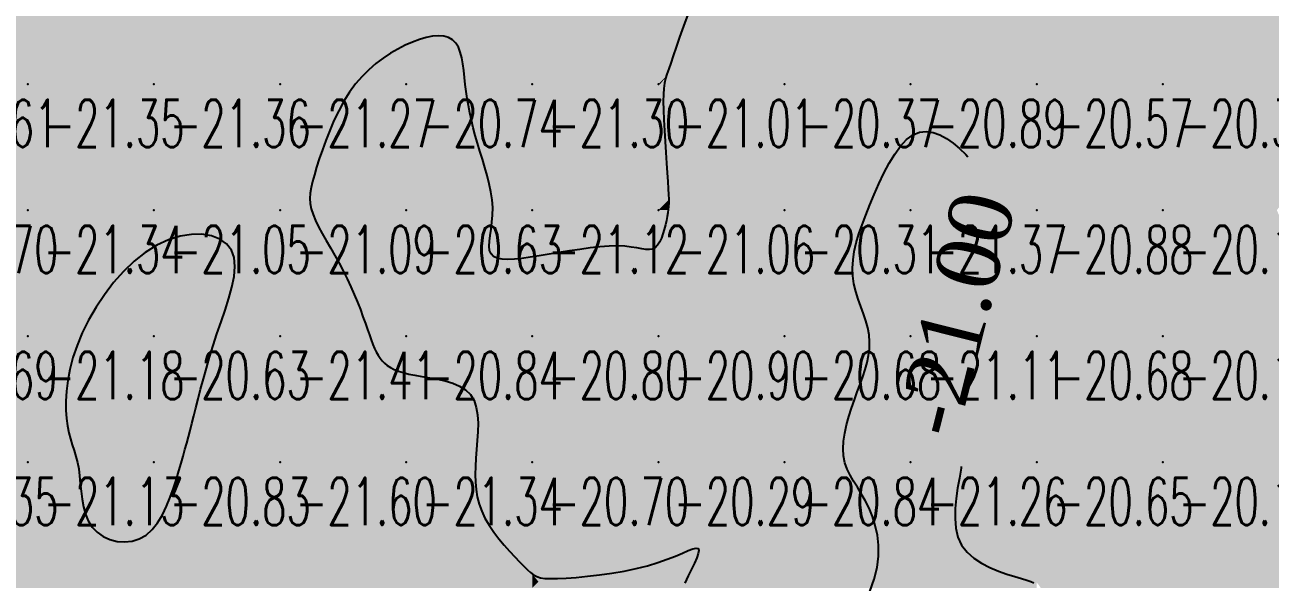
# Model space of a CAD drawing. Header units: millimetres. Extents: x 88261 to 90953, y 390274 to 392322.
# Drawn here: x 89000 to 89098.8, y 391587.7 to 391631.9 of the extents above; entities that cross this region are included whole.
import ezdxf
from ezdxf.enums import TextEntityAlignment as Align

# ---------------------------------------------------------------- set-up
doc = ezdxf.new("R2010")
doc.units = ezdxf.units.MM
doc.header["$LTSCALE"] = 25
for name, color, linetype in [('CN_03_00', 7, 'Continuous'), ('Cotation Courbes de niveau', 7, 'Continuous'), ('COTEAlt', 7, 'Continuous'), ('TN_COLORIAGE', 7, 'Continuous')]:
    doc.layers.add(name, color=color, linetype=linetype)
doc.styles.add('Simplex 1.0', font='Simplex.shx', dxfattribs={"width": 0.99, "height": 2.5})
doc.styles.get("Standard").update_dxf_attribs({"font": 'times.ttf'})

# ---------------------------------------------------------------- blocks, each defined once
blk = doc.blocks.new('COTE')
at = {"color": 0}
blk.add_point((0, 0), dxfattribs=at)
at = {"layer": 'COTEAlt'}
blk.add_attdef('ALT', text='', height=3.75, dxfattribs=at).set_placement((1.25, -1.25), align=Align.TOP_LEFT)

msp = doc.modelspace()

# ---------------------------------------------------------------- linework, layer by layer
at = {"layer": 'CN_03_00', "elevation": -21, "flags": 128}
for points in [[(89052.575, 391632.748), (89052.231, 391631.82), (89051.928, 391630.949), (89051.664, 391630.158), (89051.434, 391629.472), (89051.236, 391628.907), (89051.068, 391628.439), (89050.93, 391628.035), (89050.819, 391627.665), (89050.736, 391627.295), (89050.678, 391626.892), (89050.646, 391626.426), (89050.637, 391625.862), (89050.65, 391625.181), (89050.681, 391624.402), (89050.725, 391623.559), (89050.78, 391622.683), (89050.839, 391621.806), (89050.899, 391620.962), (89050.954, 391620.182), (89051.002, 391619.498), (89051.038, 391618.934), (89051.061, 391618.476), (89051.072, 391618.103), (89051.07, 391617.792), (89051.056, 391617.522), (89051.031, 391617.272), (89050.993, 391617.018), (89050.943, 391616.738), (89050.882, 391616.419), (89050.807, 391616.069), (89050.717, 391615.705), (89050.611, 391615.343), (89050.487, 391615), (89050.344, 391614.693), (89050.179, 391614.438), (89049.992, 391614.251), (89049.781, 391614.143), (89049.537, 391614.104), (89049.255, 391614.116), (89048.928, 391614.165), (89048.546, 391614.232), (89048.105, 391614.302), (89047.595, 391614.359), (89047.01, 391614.385), (89046.347, 391614.369), (89045.617, 391614.314), (89044.84, 391614.229), (89044.03, 391614.119), (89043.205, 391613.994), (89042.382, 391613.861), (89041.578, 391613.728), (89040.81, 391613.602), (89040.093, 391613.491), (89039.433, 391613.402), (89038.836, 391613.344), (89038.308, 391613.322), (89037.854, 391613.346), (89037.478, 391613.421), (89037.186, 391613.556), (89036.984, 391613.757), (89036.872, 391614.031), (89036.835, 391614.371), (89036.854, 391614.772), (89036.91, 391615.226), (89036.983, 391615.727), (89037.055, 391616.267), (89037.105, 391616.839), (89037.115, 391617.437), (89037.071, 391618.054), (89036.976, 391618.686), (89036.841, 391619.327), (89036.675, 391619.975), (89036.489, 391620.625), (89036.292, 391621.273), (89036.093, 391621.915), (89035.903, 391622.547), (89035.729, 391623.165), (89035.572, 391623.77), (89035.432, 391624.364), (89035.307, 391624.947), (89035.197, 391625.523), (89035.1, 391626.092), (89035.015, 391626.655), (89034.943, 391627.214), (89034.88, 391627.769), (89034.818, 391628.312), (89034.747, 391628.833), (89034.659, 391629.321), (89034.544, 391629.766), (89034.391, 391630.16), (89034.192, 391630.491), (89033.937, 391630.75), (89033.62, 391630.93), (89033.243, 391631.032), (89032.816, 391631.062), (89032.345, 391631.025), (89031.837, 391630.927), (89031.3, 391630.772), (89030.741, 391630.566), (89030.166, 391630.313), (89029.584, 391630.017), (89028.999, 391629.678), (89028.418, 391629.293), (89027.846, 391628.86), (89027.288, 391628.375), (89026.75, 391627.836), (89026.238, 391627.242), (89025.757, 391626.589), (89025.312, 391625.879), (89024.903, 391625.124), (89024.529, 391624.343), (89024.188, 391623.551), (89023.882, 391622.767), (89023.607, 391622.008), (89023.365, 391621.29), (89023.153, 391620.63), (89022.972, 391620.04), (89022.824, 391619.512), (89022.714, 391619.033), (89022.646, 391618.588), (89022.623, 391618.164), (89022.65, 391617.747), (89022.73, 391617.323), (89022.867, 391616.88), (89023.063, 391616.405), (89023.309, 391615.9), (89023.596, 391615.368), (89023.912, 391614.812), (89024.248, 391614.235), (89024.593, 391613.64), (89024.937, 391613.031), (89025.269, 391612.41), (89025.581, 391611.783), (89025.871, 391611.154), (89026.141, 391610.531), (89026.389, 391609.922), (89026.618, 391609.333), (89026.827, 391608.772), (89027.018, 391608.245), (89027.19, 391607.76), (89027.345, 391607.322), (89027.487, 391606.928), (89027.621, 391606.575), (89027.752, 391606.259), (89027.886, 391605.975), (89028.026, 391605.72), (89028.178, 391605.489), (89028.348, 391605.279), (89028.539, 391605.085), (89028.757, 391604.907), (89029.009, 391604.744), (89029.298, 391604.594), (89029.631, 391604.458), (89030.014, 391604.334), (89030.451, 391604.222), (89030.948, 391604.121), (89031.506, 391604.028), (89032.107, 391603.932), (89032.728, 391603.821), (89033.348, 391603.681), (89033.942, 391603.501), (89034.49, 391603.267), (89034.969, 391602.967), (89035.355, 391602.587), (89035.633, 391602.12), (89035.814, 391601.577), (89035.913, 391600.972), (89035.948, 391600.32), (89035.935, 391599.637), (89035.891, 391598.938), (89035.833, 391598.238), (89035.777, 391597.552), (89035.739, 391596.892), (89035.726, 391596.257), (89035.743, 391595.645), (89035.797, 391595.051), (89035.894, 391594.472), (89036.04, 391593.904), (89036.24, 391593.343), (89036.5, 391592.786), (89036.822, 391592.231), (89037.195, 391591.684), (89037.602, 391591.152), (89038.027, 391590.642), (89038.454, 391590.163), (89038.868, 391589.721), (89039.251, 391589.324), (89039.589, 391588.98), (89039.872, 391588.694), (89040.118, 391588.463), (89040.353, 391588.283), (89040.602, 391588.15), (89040.891, 391588.059), (89041.244, 391588.006), (89041.688, 391587.986), (89042.246, 391587.995), (89042.937, 391588.029), (89043.741, 391588.088), (89044.63, 391588.172), (89045.577, 391588.283), (89046.553, 391588.422), (89047.532, 391588.588), (89048.486, 391588.783), (89049.386, 391589.007), (89050.209, 391589.258), (89050.948, 391589.522), (89051.598, 391589.78), (89052.157, 391590.015), (89052.621, 391590.209), (89052.987, 391590.343), (89053.25, 391590.401), (89053.407, 391590.364), (89053.458, 391590.219), (89053.416, 391589.973), (89053.296, 391589.637), (89053.113, 391589.222), (89052.883, 391588.741), (89052.623, 391588.203), (89052.347, 391587.62)], [(89067.007, 391586.964), (89067.371, 391587.93), (89067.599, 391588.866), (89067.706, 391589.767), (89067.706, 391590.629), (89067.616, 391591.445), (89067.45, 391592.213), (89067.225, 391592.927), (89066.955, 391593.583), (89066.656, 391594.179), (89066.341, 391594.725), (89066.026, 391595.235), (89065.723, 391595.723), (89065.448, 391596.202), (89065.213, 391596.685), (89065.033, 391597.186), (89064.921, 391597.718), (89064.889, 391598.292), (89064.927, 391598.901), (89065.026, 391599.538), (89065.173, 391600.192), (89065.358, 391600.856), (89065.569, 391601.519), (89065.795, 391602.174), (89066.025, 391602.811), (89066.248, 391603.423), (89066.456, 391604.013), (89066.64, 391604.585), (89066.795, 391605.143), (89066.911, 391605.692), (89066.983, 391606.235), (89067.001, 391606.778), (89066.958, 391607.324), (89066.851, 391607.877), (89066.694, 391608.439), (89066.503, 391609.01), (89066.297, 391609.589), (89066.093, 391610.178), (89065.908, 391610.777), (89065.761, 391611.386), (89065.667, 391612.005), (89065.643, 391612.636), (89065.684, 391613.282), (89065.787, 391613.945), (89065.944, 391614.629), (89066.151, 391615.338), (89066.401, 391616.075), (89066.69, 391616.843), (89067.01, 391617.645), (89067.357, 391618.481), (89067.73, 391619.329), (89068.127, 391620.163), (89068.548, 391620.956), (89068.99, 391621.684), (89069.454, 391622.319), (89069.937, 391622.836), (89070.44, 391623.208), (89070.96, 391623.418), (89071.491, 391623.475), (89072.03, 391623.399), (89072.569, 391623.207), (89073.103, 391622.917), (89073.626, 391622.549), (89074.133, 391622.12), (89074.618, 391621.648), (89074.779, 391621.472)], [(89074.268, 391596.878), (89074.246, 391596.739), (89074.114, 391595.969), (89073.98, 391595.169), (89073.864, 391594.355), (89073.787, 391593.544), (89073.771, 391592.751), (89073.837, 391591.994), (89074.004, 391591.289), (89074.295, 391590.652), (89074.722, 391590.095), (89075.26, 391589.617), (89075.878, 391589.209), (89076.543, 391588.865), (89077.224, 391588.578), (89077.887, 391588.34), (89078.501, 391588.144), (89079.033, 391587.984), (89079.459, 391587.854), (89079.785, 391587.748), (89080.025, 391587.664)]]:
    msp.add_lwpolyline(points, dxfattribs=at)
msp.add_lwpolyline([(89003.397, 391600.1), (89003.508, 391599.566), (89003.639, 391599.073), (89003.78, 391598.607), (89003.924, 391598.152), (89004.062, 391597.691), (89004.185, 391597.211), (89004.286, 391596.695), (89004.359, 391596.133), (89004.416, 391595.535), (89004.475, 391594.918), (89004.55, 391594.296), (89004.659, 391593.685), (89004.818, 391593.101), (89005.041, 391592.559), (89005.347, 391592.075), (89005.744, 391591.663), (89006.22, 391591.331), (89006.755, 391591.088), (89007.329, 391590.94), (89007.923, 391590.894), (89008.517, 391590.959), (89009.093, 391591.141), (89009.63, 391591.447), (89010.112, 391591.881), (89010.542, 391592.422), (89010.921, 391593.046), (89011.256, 391593.727), (89011.551, 391594.442), (89011.809, 391595.165), (89012.035, 391595.871), (89012.234, 391596.537), (89012.41, 391597.143), (89012.568, 391597.7), (89012.712, 391598.223), (89012.848, 391598.729), (89012.98, 391599.233), (89013.114, 391599.752), (89013.253, 391600.301), (89013.403, 391600.897), (89013.569, 391601.553), (89013.751, 391602.265), (89013.951, 391603.029), (89014.17, 391603.838), (89014.408, 391604.687), (89014.667, 391605.569), (89014.949, 391606.478), (89015.252, 391607.41), (89015.576, 391608.356), (89015.898, 391609.302), (89016.194, 391610.231), (89016.438, 391611.128), (89016.606, 391611.976), (89016.672, 391612.759), (89016.611, 391613.461), (89016.398, 391614.066), (89016.017, 391614.559), (89015.484, 391614.934), (89014.823, 391615.187), (89014.059, 391615.313), (89013.218, 391615.307), (89012.323, 391615.164), (89011.4, 391614.881), (89010.473, 391614.453), (89009.564, 391613.88), (89008.686, 391613.178), (89007.847, 391612.37), (89007.056, 391611.476), (89006.324, 391610.52), (89005.659, 391609.522), (89005.07, 391608.504), (89004.566, 391607.488), (89004.155, 391606.492), (89003.831, 391605.526), (89003.587, 391604.595), (89003.416, 391603.706), (89003.31, 391602.865), (89003.263, 391602.078), (89003.267, 391601.352), (89003.314, 391600.692), (89003.397, 391600.1)], close=True, dxfattribs=at)
at = {"layer": 'TN_COLORIAGE', "color": 233}
for points in [[(88990.249, 391627.239, -21.385), (89000.249, 391627.239, -21.385), (89000.249, 391637.239, -21.385)], [(88990.249, 391637.239, -21.385), (88990.249, 391627.239, -21.385), (89000.249, 391637.239, -21.385)], [(89000.249, 391627.239, -21.539), (89010.249, 391627.239, -21.539), (89010.249, 391637.239, -21.539)], [(89000.249, 391637.239, -21.539), (89000.249, 391627.239, -21.539), (89010.249, 391637.239, -21.539)], [(89010.249, 391637.239, -21), (89017.346, 391637.239, -21), (89010.249, 391627.239, -21), (89016.441, 391633.431, -21)], [(89030.249, 391637.239, -21), (89023.42, 391637.239, -21), (89020.249, 391627.239, -21), (89020.249, 391632.738, -21)], [(89030.249, 391637.239, -21), (89030.249, 391630.752, -21), (89020.249, 391627.239, -21), (89025.365, 391627.239, -21)], [(89030.249, 391637.239, -21), (89030.249, 391630.752, -21), (89040.249, 391637.239, -21), (89034.637, 391631.628, -21)], [(89040.249, 391637.239, -21), (89034.637, 391631.628, -21), (89040.249, 391627.239, -21), (89034.828, 391627.239, -21)], [(89040.249, 391627.239, -21.056), (89050.249, 391627.239, -21.056), (89050.249, 391637.239, -21.056)], [(89040.249, 391637.239, -21.056), (89040.249, 391627.239, -21.056), (89050.249, 391637.239, -21.056)], [(89050.249, 391637.239, -21), (89053.813, 391637.239, -21), (89050.249, 391627.239, -21), (89051.098, 391628.089, -21)], [(89010.249, 391627.239, -21), (89016.441, 391633.431, -21), (89020.249, 391627.239, -21), (89020.249, 391632.738, -21)], [(89050.396, 391627.239, -21.009), (89051.098, 391628.089, -21.009), (89050.249, 391627.239, -21.009)], [(88990.249, 391627.239, -21.353), (88990.249, 391617.239, -21.353), (89000.249, 391627.239, -21.353)], [(88990.249, 391617.239, -21.353), (89000.249, 391617.239, -21.353), (89000.249, 391627.239, -21.353)], [(89000.249, 391617.239, -21.359), (89010.249, 391617.239, -21.359), (89010.249, 391627.239, -21.359)], [(89000.249, 391627.239, -21.359), (89000.249, 391617.239, -21.359), (89010.249, 391627.239, -21.359)], [(89010.249, 391617.239, -21.269), (89020.249, 391617.239, -21.269), (89020.249, 391627.239, -21.269)], [(89010.249, 391627.239, -21.269), (89010.249, 391617.239, -21.269), (89020.249, 391627.239, -21.269)], [(89020.249, 391627.239, -21), (89025.365, 391627.239, -21), (89020.249, 391617.239, -21), (89022.834, 391619.825, -21)], [(89035.71, 391622.7, -21.305), (89034.828, 391627.239, -21.305), (89040.249, 391627.239, -21.305)], [(89040.249, 391627.239, -21), (89035.71, 391622.7, -21), (89040.249, 391617.239, -21), (89037.752, 391617.239, -21)], [(89040.249, 391617.239, -21.009), (89050.249, 391617.239, -21.009), (89050.249, 391627.239, -21.009)], [(89040.249, 391627.239, -21.009), (89040.249, 391617.239, -21.009), (89050.249, 391627.239, -21.009)], [(89050.249, 391617.239, -21), (89051.137, 391618.127, -21), (89050.249, 391627.239, -21), (89050.396, 391627.239, -21)], [(89066.728, 391617.239, -21.374), (89070.249, 391625.026, -21.374), (89070.249, 391617.239, -21.374)], [(89074.916, 391621.906, -21.374), (89070.249, 391625.026, -21.374), (89070.249, 391617.239, -21.374)], [(89074.916, 391621.906, -21.374), (89077.796, 391617.239, -21.374), (89070.249, 391617.239, -21.374)], [(89022.215, 391617.239, -21.09), (89022.834, 391619.825, -21.09), (89020.249, 391617.239, -21.09)], [(89051.069, 391617.239, -21.061), (89051.137, 391618.127, -21.061), (89050.249, 391617.239, -21.061)], [(88990.249, 391607.239, -21.341), (89000.249, 391607.239, -21.341), (89000.249, 391617.239, -21.341)], [(88990.249, 391617.239, -21.341), (88990.249, 391607.239, -21.341), (89000.249, 391617.239, -21.341)], [(89000.249, 391607.239, -21), (89003.555, 391607.239, -21), (89010.249, 391617.239, -21), (89010.249, 391616.051, -21)], [(89000.249, 391617.239, -21.05), (89000.249, 391607.239, -21.05), (89010.249, 391617.239, -21.05)], [(89020.249, 391617.239, -21), (89018.286, 391615.277, -21), (89010.249, 391617.239, -21), (89010.249, 391616.051, -21)], [(89020.249, 391607.239, -21), (89014.998, 391607.239, -21), (89020.249, 391617.239, -21), (89018.286, 391615.277, -21)], [(89020.249, 391607.239, -21), (89025.505, 391612.496, -21), (89020.249, 391617.239, -21), (89022.215, 391617.239, -21)], [(89037.752, 391617.239, -21.122), (89035.975, 391612.966, -21.122), (89040.249, 391617.239, -21.122)], [(89040.249, 391613.441, -21.122), (89035.975, 391612.966, -21.122), (89040.249, 391617.239, -21.122)], [(89040.249, 391617.239, -21), (89040.249, 391613.441, -21), (89050.249, 391617.239, -21), (89047.891, 391614.881, -21)], [(89047.891, 391614.881, -21.061), (89050.249, 391613.346, -21.061), (89050.249, 391617.239, -21.061)], [(89051.069, 391617.239, -21.061), (89050.249, 391613.346, -21.061), (89050.249, 391617.239, -21.061)], [(89066.728, 391617.239, -21.374), (89064.898, 391611.888, -21.374), (89070.249, 391617.239, -21.374)], [(89070.249, 391617.239, -21), (89064.898, 391611.888, -21), (89070.249, 391607.239, -21), (89067.686, 391607.239, -21)], [(89070.249, 391617.239, -21), (89077.796, 391617.239, -21), (89070.249, 391607.239, -21), (89075.044, 391612.034, -21)], [(89025.505, 391612.496, -21.406), (89027.38, 391607.239, -21.406), (89020.249, 391607.239, -21.406)], [(89072.849, 391607.239, -21.112), (89075.044, 391612.034, -21.112), (89070.249, 391607.239, -21.112)], [(88990.249, 391607.239, -21.181), (88990.249, 391597.239, -21.181), (89000.249, 391607.239, -21.181)], [(88990.249, 391597.239, -21.181), (89000.249, 391597.239, -21.181), (89000.249, 391607.239, -21.181)], [(89000.249, 391607.239, -21), (89003.555, 391607.239, -21), (89000.249, 391597.239, -21), (89002.927, 391599.918, -21)], [(89020.249, 391597.239, -21), (89012.48, 391597.239, -21), (89020.249, 391607.239, -21), (89013.236, 391600.226, -21)], [(89014.998, 391607.239, -21.406), (89013.236, 391600.226, -21.406), (89020.249, 391607.239, -21.406)], [(89020.249, 391597.239, -21), (89028.114, 391605.105, -21), (89020.249, 391607.239, -21), (89027.38, 391607.239, -21)], [(89070.249, 391597.239, -21), (89064.04, 391597.239, -21), (89070.249, 391607.239, -21), (89066.106, 391603.097, -21)], [(89067.686, 391607.239, -21.112), (89066.106, 391603.097, -21.112), (89070.249, 391607.239, -21.112)], [(89070.249, 391597.239, -21), (89074.736, 391601.727, -21), (89070.249, 391607.239, -21), (89072.849, 391607.239, -21)], [(89020.249, 391597.239, -21), (89028.114, 391605.105, -21), (89030.249, 391597.239, -21), (89030.249, 391604.014, -21)], [(89036.577, 391603.568, -21.343), (89030.249, 391604.014, -21.343), (89030.249, 391597.239, -21.343)], [(89035.573, 391597.239, -21.343), (89036.577, 391603.568, -21.343), (89030.249, 391597.239, -21.343)], [(89074.496, 391597.239, -21.259), (89074.736, 391601.727, -21.259), (89070.249, 391597.239, -21.259)], [(89002.927, 391599.918, -21.134), (89004.621, 391597.239, -21.134), (89000.249, 391597.239, -21.134)], [(88990.249, 391587.239, -21.134), (89000.249, 391587.239, -21.134), (89000.249, 391597.239, -21.134)], [(88990.249, 391597.239, -21.134), (88990.249, 391587.239, -21.134), (89000.249, 391597.239, -21.134)], [(89000.249, 391597.239, -21), (89004.621, 391597.239, -21), (89000.249, 391587.239, -21), (89004.303, 391591.293, -21)], [(89010.249, 391587.239, -21.602), (89020.249, 391587.239, -21.602), (89020.249, 391597.239, -21.602)], [(89020.249, 391597.239, -21), (89012.48, 391597.239, -21), (89010.249, 391587.239, -21), (89010.249, 391590.038, -21)], [(89020.249, 391587.239, -21.343), (89030.249, 391587.239, -21.343), (89030.249, 391597.239, -21.343)], [(89020.249, 391597.239, -21.343), (89020.249, 391587.239, -21.343), (89030.249, 391597.239, -21.343)], [(89030.249, 391587.239, -21), (89035.794, 391592.785, -21), (89030.249, 391597.239, -21), (89035.573, 391597.239, -21)], [(89067.264, 391594.255, -21.259), (89064.04, 391597.239, -21.259), (89070.249, 391597.239, -21.259)], [(89070.249, 391597.239, -21), (89067.264, 391594.255, -21), (89070.249, 391587.239, -21), (89068.632, 391587.239, -21)], [(89070.249, 391597.239, -21), (89074.496, 391597.239, -21), (89070.249, 391587.239, -21), (89072.757, 391589.747, -21)], [(89030.249, 391587.239, -21), (89035.794, 391592.785, -21), (89040.249, 391587.239, -21), (89040.249, 391588.34, -21)], [(89000.249, 391587.239, -21), (89004.303, 391591.293, -21), (89010.249, 391587.239, -21), (89010.249, 391590.038, -21)], [(89051.901, 391587.239, -21.121), (89054.573, 391591.564, -21.121), (89050.249, 391587.239, -21.121)], [(89050.249, 391588.686, -21.121), (89054.573, 391591.564, -21.121), (89050.249, 391587.239, -21.121)], [(89070.249, 391587.239, -21), (89072.757, 391589.747, -21), (89080.249, 391587.239, -21), (89080.249, 391587.681, -21)], [(89050.249, 391587.239, -21), (89050.249, 391588.686, -21), (89040.249, 391587.239, -21), (89040.745, 391587.736, -21)], [(89040.745, 391587.736, -21.037), (89040.249, 391588.34, -21.037), (89040.249, 391587.239, -21.037)]]:
    msp.add_solid(points, dxfattribs=at)
at = {"layer": 'TN_COLORIAGE', "color": 223}
for points in [[(89051.098, 391628.089, -20.37), (89050.396, 391627.239, -20.37), (89060.249, 391637.239, -20.37), (89060.249, 391627.239, -20.37)], [(89051.098, 391628.089, -20.899), (89053.813, 391637.239, -20.899), (89060.249, 391637.239, -20.899)], [(89060.249, 391627.239, -20.395), (89070.249, 391627.239, -20.395), (89070.249, 391637.239, -20.395)], [(89060.249, 391637.239, -20.395), (89060.249, 391627.239, -20.395), (89070.249, 391637.239, -20.395)], [(89070.249, 391637.239, -20.805), (89070.249, 391627.239, -20.805), (89080.249, 391637.239, -20.805)], [(89070.249, 391627.239, -20.805), (89080.249, 391627.239, -20.805), (89080.249, 391637.239, -20.805)], [(89080.249, 391627.239, -20.424), (89090.249, 391627.239, -20.424), (89090.249, 391637.239, -20.424)], [(89080.249, 391637.239, -20.424), (89080.249, 391627.239, -20.424), (89090.249, 391637.239, -20.424)], [(89090.249, 391627.239, -20.278), (89100.249, 391627.239, -20.278), (89100.249, 391637.239, -20.278)], [(89090.249, 391637.239, -20.278), (89090.249, 391627.239, -20.278), (89100.249, 391637.239, -20.278)], [(89034.637, 391631.628, -20.743), (89030.249, 391630.752, -20.743), (89030.249, 391627.239, -20.743)], [(89034.828, 391627.239, -20.743), (89034.637, 391631.628, -20.743), (89030.249, 391627.239, -20.743)], [(89025.365, 391627.239, -20.743), (89030.249, 391630.752, -20.743), (89030.249, 391627.239, -20.743)], [(89022.834, 391619.825, -20.634), (89022.215, 391617.239, -20.634), (89030.249, 391627.239, -20.634), (89030.249, 391617.239, -20.634)], [(89022.834, 391619.825, -20.743), (89025.365, 391627.239, -20.743), (89030.249, 391627.239, -20.743)], [(89034.828, 391627.239, -20.634), (89035.71, 391622.7, -20.634), (89030.249, 391627.239, -20.634), (89030.249, 391617.239, -20.634)], [(89050.396, 391627.239, -20.37), (89051.137, 391618.127, -20.37), (89060.249, 391627.239, -20.37)], [(89051.137, 391618.127, -20.312), (89051.069, 391617.239, -20.312), (89060.249, 391627.239, -20.312), (89060.249, 391617.239, -20.312)], [(89060.249, 391627.239, -20.894), (89060.249, 391617.239, -20.894), (89070.249, 391627.239, -20.894)], [(89070.249, 391625.026, -20.312), (89066.728, 391617.239, -20.312), (89070.249, 391627.239, -20.312), (89060.249, 391617.239, -20.312)], [(89070.249, 391625.026, -20.573), (89074.916, 391621.906, -20.573), (89070.249, 391627.239, -20.573), (89080.249, 391627.239, -20.573)], [(89077.796, 391617.239, -20.573), (89074.916, 391621.906, -20.573), (89080.249, 391617.239, -20.573), (89080.249, 391627.239, -20.573)], [(89080.249, 391617.239, -20.388), (89090.249, 391617.239, -20.388), (89090.249, 391627.239, -20.388)], [(89080.249, 391627.239, -20.388), (89080.249, 391617.239, -20.388), (89090.249, 391627.239, -20.388)], [(89090.249, 391617.239, -20), (89099.284, 391617.239, -20), (89100.249, 391627.239, -20), (89100.249, 391618.322, -20)], [(89090.249, 391627.239, -20.111), (89090.249, 391617.239, -20.111), (89100.249, 391627.239, -20.111)], [(89037.752, 391617.239, -20.634), (89035.71, 391622.7, -20.634), (89030.249, 391617.239, -20.634)], [(89022.215, 391617.239, -20.634), (89025.505, 391612.496, -20.634), (89030.249, 391617.239, -20.634)], [(89027.38, 391607.239, -20.634), (89025.505, 391612.496, -20.634), (89030.249, 391607.239, -20.634), (89030.249, 391617.239, -20.634)], [(89035.975, 391612.966, -20.634), (89037.752, 391617.239, -20.634), (89030.249, 391607.239, -20.634), (89030.249, 391617.239, -20.634)], [(89050.249, 391613.346, -20.312), (89051.069, 391617.239, -20.312), (89050.249, 391607.239, -20.312), (89060.249, 391617.239, -20.312)], [(89050.249, 391607.239, -20.312), (89060.249, 391607.239, -20.312), (89060.249, 391617.239, -20.312)], [(89064.898, 391611.888, -20.312), (89066.728, 391617.239, -20.312), (89060.249, 391607.239, -20.312), (89060.249, 391617.239, -20.312)], [(89075.044, 391612.034, -20.682), (89072.849, 391607.239, -20.682), (89080.249, 391617.239, -20.682), (89080.249, 391607.239, -20.682)], [(89075.044, 391612.034, -20.879), (89077.796, 391617.239, -20.879), (89080.249, 391617.239, -20.879)], [(89080.249, 391607.239, -20.126), (89090.249, 391607.239, -20.126), (89090.249, 391617.239, -20.126)], [(89080.249, 391617.239, -20.126), (89080.249, 391607.239, -20.126), (89090.249, 391617.239, -20.126)], [(89090.249, 391607.239, -20), (89099.573, 391616.563, -20), (89090.249, 391617.239, -20), (89099.284, 391617.239, -20)], [(89010.249, 391616.051, -20.633), (89003.555, 391607.239, -20.633), (89010.249, 391607.239, -20.633)], [(89010.249, 391616.051, -20.633), (89018.286, 391615.277, -20.633), (89010.249, 391607.239, -20.633)], [(89100.249, 391607.239, -20), (89100.249, 391616.724, -20), (89090.249, 391607.239, -20), (89099.573, 391616.563, -20)], [(89018.286, 391615.277, -20.633), (89014.998, 391607.239, -20.633), (89010.249, 391607.239, -20.633)], [(89050.249, 391613.346, -20.801), (89047.891, 391614.881, -20.801), (89050.249, 391607.239, -20.801), (89040.249, 391607.239, -20.801)], [(89047.891, 391614.881, -20.801), (89040.249, 391613.441, -20.801), (89040.249, 391607.239, -20.801)], [(89035.975, 391612.966, -20.801), (89040.249, 391613.441, -20.801), (89030.249, 391607.239, -20.801), (89040.249, 391607.239, -20.801)], [(89067.686, 391607.239, -20.675), (89064.898, 391611.888, -20.675), (89060.249, 391607.239, -20.675)], [(89004.621, 391597.239, -20.633), (89002.927, 391599.918, -20.633), (89010.249, 391597.239, -20.633), (89010.249, 391607.239, -20.633)], [(89002.927, 391599.918, -20.633), (89003.555, 391607.239, -20.633), (89010.249, 391607.239, -20.633)], [(89013.236, 391600.226, -20.633), (89014.998, 391607.239, -20.633), (89010.249, 391597.239, -20.633), (89010.249, 391607.239, -20.633)], [(89027.38, 391607.239, -20.837), (89028.114, 391605.105, -20.837), (89030.249, 391607.239, -20.837)], [(89030.249, 391604.014, -20.837), (89028.114, 391605.105, -20.837), (89030.249, 391607.239, -20.837)], [(89030.249, 391604.014, -20.801), (89036.577, 391603.568, -20.801), (89030.249, 391607.239, -20.801), (89040.249, 391607.239, -20.801)], [(89036.577, 391603.568, -20.699), (89035.573, 391597.239, -20.699), (89040.249, 391607.239, -20.699), (89040.249, 391597.239, -20.699)], [(89040.249, 391607.239, -20.904), (89040.249, 391597.239, -20.904), (89050.249, 391607.239, -20.904)], [(89040.249, 391597.239, -20.904), (89050.249, 391597.239, -20.904), (89050.249, 391607.239, -20.904)], [(89050.249, 391607.239, -20.675), (89050.249, 391597.239, -20.675), (89060.249, 391607.239, -20.675)], [(89050.249, 391597.239, -20.675), (89060.249, 391597.239, -20.675), (89060.249, 391607.239, -20.675)], [(89066.106, 391603.097, -20.675), (89067.686, 391607.239, -20.675), (89060.249, 391597.239, -20.675), (89060.249, 391607.239, -20.675)], [(89072.849, 391607.239, -20.682), (89074.736, 391601.727, -20.682), (89080.249, 391607.239, -20.682)], [(89074.736, 391601.727, -20.649), (89074.496, 391597.239, -20.649), (89080.249, 391607.239, -20.649), (89080.249, 391597.239, -20.649)], [(89080.249, 391607.239, -20.185), (89080.249, 391597.239, -20.185), (89090.249, 391607.239, -20.185)], [(89080.249, 391597.239, -20.185), (89090.249, 391597.239, -20.185), (89090.249, 391607.239, -20.185)], [(89090.249, 391607.239, -20.248), (89090.249, 391597.239, -20.248), (89100.249, 391607.239, -20.248)], [(89090.249, 391597.239, -20.248), (89100.249, 391597.239, -20.248), (89100.249, 391607.239, -20.248)], [(89066.106, 391603.097, -20.842), (89064.04, 391597.239, -20.842), (89060.249, 391597.239, -20.842)], [(89013.236, 391600.226, -20.827), (89012.48, 391597.239, -20.827), (89010.249, 391597.239, -20.827)], [(89010.249, 391590.038, -20.827), (89004.303, 391591.293, -20.827), (89010.249, 391597.239, -20.827)], [(89004.303, 391591.293, -20.827), (89004.621, 391597.239, -20.827), (89010.249, 391597.239, -20.827)], [(89010.249, 391590.038, -20.827), (89012.48, 391597.239, -20.827), (89010.249, 391597.239, -20.827)], [(89035.573, 391597.239, -20.699), (89035.794, 391592.785, -20.699), (89040.249, 391597.239, -20.699)], [(89040.249, 391588.34, -20.699), (89035.794, 391592.785, -20.699), (89040.249, 391597.239, -20.699)], [(89040.249, 391588.34, -20.287), (89040.745, 391587.736, -20.287), (89040.249, 391597.239, -20.287), (89050.249, 391597.239, -20.287)], [(89040.745, 391587.736, -20.287), (89050.249, 391588.686, -20.287), (89050.249, 391597.239, -20.287)], [(89054.573, 391591.564, -20.287), (89050.249, 391588.686, -20.287), (89060.249, 391597.239, -20.287), (89050.249, 391597.239, -20.287)], [(89054.573, 391591.564, -20.391), (89051.901, 391587.239, -20.391), (89060.249, 391597.239, -20.391), (89060.249, 391587.239, -20.391)], [(89064.04, 391597.239, -20.391), (89067.264, 391594.255, -20.391), (89060.249, 391597.239, -20.391), (89060.249, 391587.239, -20.391)], [(89072.757, 391589.747, -20.649), (89074.496, 391597.239, -20.649), (89080.249, 391597.239, -20.649)], [(89080.249, 391587.681, -20.649), (89072.757, 391589.747, -20.649), (89080.249, 391597.239, -20.649)], [(89080.249, 391587.681, -20.193), (89080.446, 391587.436, -20.193), (89080.249, 391597.239, -20.193), (89090.249, 391597.239, -20.193)], [(89080.567, 391587.239, -20.193), (89080.446, 391587.436, -20.193), (89090.249, 391587.239, -20.193), (89090.249, 391597.239, -20.193)], [(89090.249, 391597.239, -20.545), (89090.249, 391587.239, -20.545), (89100.249, 391597.239, -20.545)], [(89090.249, 391587.239, -20.545), (89100.249, 391587.239, -20.545), (89100.249, 391597.239, -20.545)], [(89068.632, 391587.239, -20.391), (89067.264, 391594.255, -20.391), (89060.249, 391587.239, -20.391)]]:
    msp.add_solid(points, dxfattribs=at)

# ---------------------------------------------------------------- block references
at = {"layer": 'COTEAlt'}
ref = msp.add_blockref('COTE', (88990.249, 391627.239), dxfattribs=at)
ref.add_attrib('ALT', '-21.61', dxfattribs={"height": 3.75, "style": 'Simplex 1.0', "width": 0.6}).set_placement((88991.499, 391625.989), align=Align.TOP_LEFT)
ref = msp.add_blockref('COTE', (89000.249, 391627.239), dxfattribs=at)
ref.add_attrib('ALT', '-21.35', dxfattribs={"height": 3.75, "style": 'Simplex 1.0', "width": 0.6}).set_placement((89001.499, 391625.989), align=Align.TOP_LEFT)
ref = msp.add_blockref('COTE', (89010.249, 391627.239), dxfattribs=at)
ref.add_attrib('ALT', '-21.36', dxfattribs={"height": 3.75, "style": 'Simplex 1.0', "width": 0.6}).set_placement((89011.499, 391625.989), align=Align.TOP_LEFT)
ref = msp.add_blockref('COTE', (89020.249, 391627.239), dxfattribs=at)
ref.add_attrib('ALT', '-21.27', dxfattribs={"height": 3.75, "style": 'Simplex 1.0', "width": 0.6}).set_placement((89021.499, 391625.989), align=Align.TOP_LEFT)
ref = msp.add_blockref('COTE', (89030.249, 391627.239), dxfattribs=at)
ref.add_attrib('ALT', '-20.74', dxfattribs={"height": 3.75, "style": 'Simplex 1.0', "width": 0.6}).set_placement((89031.499, 391625.989), align=Align.TOP_LEFT)
ref = msp.add_blockref('COTE', (89040.249, 391627.239), dxfattribs=at)
ref.add_attrib('ALT', '-21.30', dxfattribs={"height": 3.75, "style": 'Simplex 1.0', "width": 0.6}).set_placement((89041.499, 391625.989), align=Align.TOP_LEFT)
ref = msp.add_blockref('COTE', (89050.249, 391627.239), dxfattribs=at)
ref.add_attrib('ALT', '-21.01', dxfattribs={"height": 3.75, "style": 'Simplex 1.0', "width": 0.6}).set_placement((89051.499, 391625.989), align=Align.TOP_LEFT)
ref = msp.add_blockref('COTE', (89060.249, 391627.239), dxfattribs=at)
ref.add_attrib('ALT', '-20.37', dxfattribs={"height": 3.75, "style": 'Simplex 1.0', "width": 0.6}).set_placement((89061.499, 391625.989), align=Align.TOP_LEFT)
ref = msp.add_blockref('COTE', (89070.249, 391627.239), dxfattribs=at)
ref.add_attrib('ALT', '-20.89', dxfattribs={"height": 3.75, "style": 'Simplex 1.0', "width": 0.6}).set_placement((89071.499, 391625.989), align=Align.TOP_LEFT)
ref = msp.add_blockref('COTE', (89080.249, 391627.239), dxfattribs=at)
ref.add_attrib('ALT', '-20.57', dxfattribs={"height": 3.75, "style": 'Simplex 1.0', "width": 0.6}).set_placement((89081.499, 391625.989), align=Align.TOP_LEFT)
ref = msp.add_blockref('COTE', (89090.249, 391627.239), dxfattribs=at)
ref.add_attrib('ALT', '-20.39', dxfattribs={"height": 3.75, "style": 'Simplex 1.0', "width": 0.6}).set_placement((89091.499, 391625.989), align=Align.TOP_LEFT)
ref = msp.add_blockref('COTE', (88990.249, 391617.239), dxfattribs=at)
ref.add_attrib('ALT', '-21.70', dxfattribs={"height": 3.75, "style": 'Simplex 1.0', "width": 0.6}).set_placement((88991.499, 391615.989), align=Align.TOP_LEFT)
ref = msp.add_blockref('COTE', (89000.249, 391617.239), dxfattribs=at)
ref.add_attrib('ALT', '-21.34', dxfattribs={"height": 3.75, "style": 'Simplex 1.0', "width": 0.6}).set_placement((89001.499, 391615.989), align=Align.TOP_LEFT)
ref = msp.add_blockref('COTE', (89010.249, 391617.239), dxfattribs=at)
ref.add_attrib('ALT', '-21.05', dxfattribs={"height": 3.75, "style": 'Simplex 1.0', "width": 0.6}).set_placement((89011.499, 391615.989), align=Align.TOP_LEFT)
ref = msp.add_blockref('COTE', (89020.249, 391617.239), dxfattribs=at)
ref.add_attrib('ALT', '-21.09', dxfattribs={"height": 3.75, "style": 'Simplex 1.0', "width": 0.6}).set_placement((89021.499, 391615.989), align=Align.TOP_LEFT)
ref = msp.add_blockref('COTE', (89030.249, 391617.239), dxfattribs=at)
ref.add_attrib('ALT', '-20.63', dxfattribs={"height": 3.75, "style": 'Simplex 1.0', "width": 0.6}).set_placement((89031.499, 391615.989), align=Align.TOP_LEFT)
ref = msp.add_blockref('COTE', (89040.249, 391617.239), dxfattribs=at)
ref.add_attrib('ALT', '-21.12', dxfattribs={"height": 3.75, "style": 'Simplex 1.0', "width": 0.6}).set_placement((89041.499, 391615.989), align=Align.TOP_LEFT)
ref = msp.add_blockref('COTE', (89050.249, 391617.239), dxfattribs=at)
ref.add_attrib('ALT', '-21.06', dxfattribs={"height": 3.75, "style": 'Simplex 1.0', "width": 0.6}).set_placement((89051.499, 391615.989), align=Align.TOP_LEFT)
ref = msp.add_blockref('COTE', (89060.249, 391617.239), dxfattribs=at)
ref.add_attrib('ALT', '-20.31', dxfattribs={"height": 3.75, "style": 'Simplex 1.0', "width": 0.6}).set_placement((89061.499, 391615.989), align=Align.TOP_LEFT)
ref = msp.add_blockref('COTE', (89070.249, 391617.239), dxfattribs=at)
ref.add_attrib('ALT', '-21.37', dxfattribs={"height": 3.75, "style": 'Simplex 1.0', "width": 0.6}).set_placement((89071.499, 391615.989), align=Align.TOP_LEFT)
ref = msp.add_blockref('COTE', (89080.249, 391617.239), dxfattribs=at)
ref.add_attrib('ALT', '-20.88', dxfattribs={"height": 3.75, "style": 'Simplex 1.0', "width": 0.6}).set_placement((89081.499, 391615.989), align=Align.TOP_LEFT)
ref = msp.add_blockref('COTE', (89090.249, 391617.239), dxfattribs=at)
ref.add_attrib('ALT', '-20.13', dxfattribs={"height": 3.75, "style": 'Simplex 1.0', "width": 0.6}).set_placement((89091.499, 391615.989), align=Align.TOP_LEFT)
ref = msp.add_blockref('COTE', (88990.249, 391607.239), dxfattribs=at)
ref.add_attrib('ALT', '-21.69', dxfattribs={"height": 3.75, "style": 'Simplex 1.0', "width": 0.6}).set_placement((88991.499, 391605.989), align=Align.TOP_LEFT)
ref = msp.add_blockref('COTE', (89000.249, 391607.239), dxfattribs=at)
ref.add_attrib('ALT', '-21.18', dxfattribs={"height": 3.75, "style": 'Simplex 1.0', "width": 0.6}).set_placement((89001.499, 391605.989), align=Align.TOP_LEFT)
ref = msp.add_blockref('COTE', (89010.249, 391607.239), dxfattribs=at)
ref.add_attrib('ALT', '-20.63', dxfattribs={"height": 3.75, "style": 'Simplex 1.0', "width": 0.6}).set_placement((89011.499, 391605.989), align=Align.TOP_LEFT)
ref = msp.add_blockref('COTE', (89020.249, 391607.239), dxfattribs=at)
ref.add_attrib('ALT', '-21.41', dxfattribs={"height": 3.75, "style": 'Simplex 1.0', "width": 0.6}).set_placement((89021.499, 391605.989), align=Align.TOP_LEFT)
ref = msp.add_blockref('COTE', (89030.249, 391607.239), dxfattribs=at)
ref.add_attrib('ALT', '-20.84', dxfattribs={"height": 3.75, "style": 'Simplex 1.0', "width": 0.6}).set_placement((89031.499, 391605.989), align=Align.TOP_LEFT)
ref = msp.add_blockref('COTE', (89040.249, 391607.239), dxfattribs=at)
ref.add_attrib('ALT', '-20.80', dxfattribs={"height": 3.75, "style": 'Simplex 1.0', "width": 0.6}).set_placement((89041.499, 391605.989), align=Align.TOP_LEFT)
ref = msp.add_blockref('COTE', (89050.249, 391607.239), dxfattribs=at)
ref.add_attrib('ALT', '-20.90', dxfattribs={"height": 3.75, "style": 'Simplex 1.0', "width": 0.6}).set_placement((89051.499, 391605.989), align=Align.TOP_LEFT)
ref = msp.add_blockref('COTE', (89060.249, 391607.239), dxfattribs=at)
ref.add_attrib('ALT', '-20.68', dxfattribs={"height": 3.75, "style": 'Simplex 1.0', "width": 0.6}).set_placement((89061.499, 391605.989), align=Align.TOP_LEFT)
ref = msp.add_blockref('COTE', (89070.249, 391607.239), dxfattribs=at)
ref.add_attrib('ALT', '-21.11', dxfattribs={"height": 3.75, "style": 'Simplex 1.0', "width": 0.6}).set_placement((89071.499, 391605.989), align=Align.TOP_LEFT)
ref = msp.add_blockref('COTE', (89080.249, 391607.239), dxfattribs=at)
ref.add_attrib('ALT', '-20.68', dxfattribs={"height": 3.75, "style": 'Simplex 1.0', "width": 0.6}).set_placement((89081.499, 391605.989), align=Align.TOP_LEFT)
ref = msp.add_blockref('COTE', (89090.249, 391607.239), dxfattribs=at)
ref.add_attrib('ALT', '-20.19', dxfattribs={"height": 3.75, "style": 'Simplex 1.0', "width": 0.6}).set_placement((89091.499, 391605.989), align=Align.TOP_LEFT)
ref = msp.add_blockref('COTE', (88990.249, 391597.239), dxfattribs=at)
ref.add_attrib('ALT', '-21.35', dxfattribs={"height": 3.75, "style": 'Simplex 1.0', "width": 0.6}).set_placement((88991.499, 391595.989), align=Align.TOP_LEFT)
ref = msp.add_blockref('COTE', (89000.249, 391597.239), dxfattribs=at)
ref.add_attrib('ALT', '-21.13', dxfattribs={"height": 3.75, "style": 'Simplex 1.0', "width": 0.6}).set_placement((89001.499, 391595.989), align=Align.TOP_LEFT)
ref = msp.add_blockref('COTE', (89010.249, 391597.239), dxfattribs=at)
ref.add_attrib('ALT', '-20.83', dxfattribs={"height": 3.75, "style": 'Simplex 1.0', "width": 0.6}).set_placement((89011.499, 391595.989), align=Align.TOP_LEFT)
ref = msp.add_blockref('COTE', (89020.249, 391597.239), dxfattribs=at)
ref.add_attrib('ALT', '-21.60', dxfattribs={"height": 3.75, "style": 'Simplex 1.0', "width": 0.6}).set_placement((89021.499, 391595.989), align=Align.TOP_LEFT)
ref = msp.add_blockref('COTE', (89030.249, 391597.239), dxfattribs=at)
ref.add_attrib('ALT', '-21.34', dxfattribs={"height": 3.75, "style": 'Simplex 1.0', "width": 0.6}).set_placement((89031.499, 391595.989), align=Align.TOP_LEFT)
ref = msp.add_blockref('COTE', (89040.249, 391597.239), dxfattribs=at)
ref.add_attrib('ALT', '-20.70', dxfattribs={"height": 3.75, "style": 'Simplex 1.0', "width": 0.6}).set_placement((89041.499, 391595.989), align=Align.TOP_LEFT)
ref = msp.add_blockref('COTE', (89050.249, 391597.239), dxfattribs=at)
ref.add_attrib('ALT', '-20.29', dxfattribs={"height": 3.75, "style": 'Simplex 1.0', "width": 0.6}).set_placement((89051.499, 391595.989), align=Align.TOP_LEFT)
ref = msp.add_blockref('COTE', (89060.249, 391597.239), dxfattribs=at)
ref.add_attrib('ALT', '-20.84', dxfattribs={"height": 3.75, "style": 'Simplex 1.0', "width": 0.6}).set_placement((89061.499, 391595.989), align=Align.TOP_LEFT)
ref = msp.add_blockref('COTE', (89070.249, 391597.239), dxfattribs=at)
ref.add_attrib('ALT', '-21.26', dxfattribs={"height": 3.75, "style": 'Simplex 1.0', "width": 0.6}).set_placement((89071.499, 391595.989), align=Align.TOP_LEFT)
ref = msp.add_blockref('COTE', (89080.249, 391597.239), dxfattribs=at)
ref.add_attrib('ALT', '-20.65', dxfattribs={"height": 3.75, "style": 'Simplex 1.0', "width": 0.6}).set_placement((89081.499, 391595.989), align=Align.TOP_LEFT)
ref = msp.add_blockref('COTE', (89090.249, 391597.239), dxfattribs=at)
ref.add_attrib('ALT', '-20.19', dxfattribs={"height": 3.75, "style": 'Simplex 1.0', "width": 0.6}).set_placement((89091.499, 391595.989), align=Align.TOP_LEFT)

# ---------------------------------------------------------------- texts
at = {"layer": 'Cotation Courbes de niveau'}
msp.add_text('-21.00', height=5, rotation=75.87375, dxfattribs=at).set_placement((89073.843, 391609.012, -21), align=Align.MIDDLE_CENTER)

doc.saveas('drawing.dxf')
